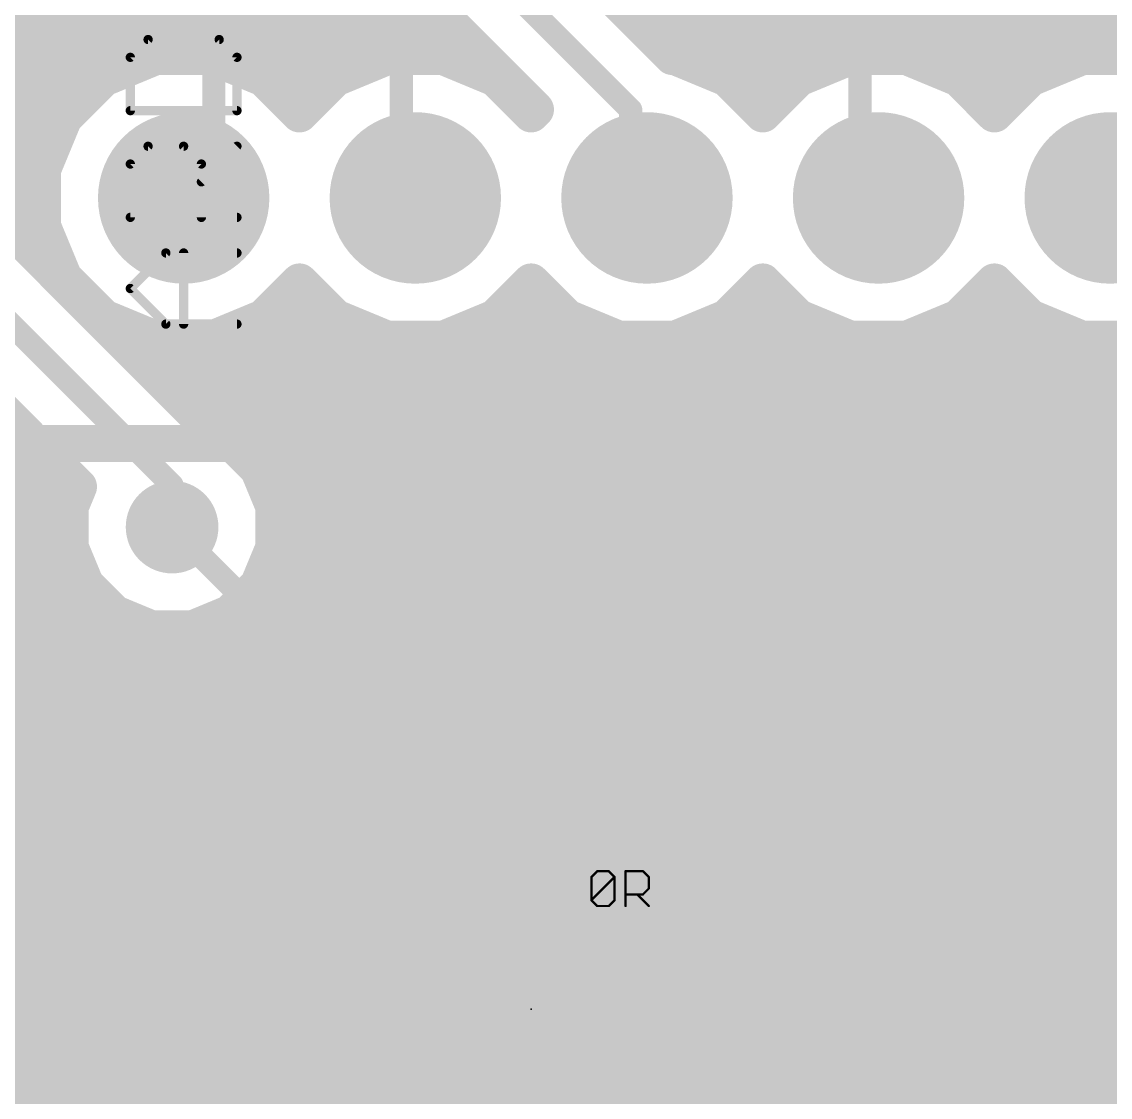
# Model space of a CAD drawing. Extents: x -9 to 55.5, y -1.4 to 36.5.
# Drawn here: x 22.35 to 34.29, y 7.92 to 19.71 of the extents above; entities that cross this region are included whole.
import ezdxf

# ---------------------------------------------------------------- set-up
doc = ezdxf.new("R2010")
doc.units = 0
for name, color, linetype in [('1', 22, 'CONTINUOUS'), ('16', 175, 'CONTINUOUS'), ('17', 82, 'CONTINUOUS'), ('18', 82, 'CONTINUOUS'), ('23', 7, 'CONTINUOUS'), ('27', 253, 'CONTINUOUS')]:
    doc.layers.add(name, color=color, linetype=linetype)

# ---------------------------------------------------------------- blocks, each defined once
blk = doc.blocks.new('RECT')
blk.add_solid([(-0.5, -0.5), (0.5, -0.5), (-0.5, 0.5), (0.5, 0.5)])
blk = doc.blocks.new('ROUNDP')
at = {"const_width": 0.5}
blk.add_lwpolyline([(0, -0.25, 1), (0, 0.25, 1), (0, -0.25)], format="xyb", dxfattribs=at)
blk = doc.blocks.new('ROUNDV')
at = {"const_width": 0.5}
blk.add_lwpolyline([(0, -0.25, 1), (0, 0.25, 1), (0, -0.25)], format="xyb", dxfattribs=at)

msp = doc.modelspace()

# ---------------------------------------------------------------- linework, layer by layer
at = {"layer": '1'}
for points, const_width in [([(24.4602, 18.0594), (24.4602, 26.9748)], 0.254), ([(26.5176, 17.8308), (26.5176, 25.6032)], 0.254), ([(31.5468, 17.8308), (31.5468, 21.2598)], 0.254), ([(24.2316, 17.8308), (24.4602, 18.0594)], 0.254), ([(24.2316, 17.8308), (24.13, 17.78)], 0.254), ([(26.5176, 17.8308), (26.67, 17.78)], 0.254), ([(31.5468, 17.8308), (31.75, 17.78)], 0.254), ([(39.0906, 16.002), (30.6324, 7.5438)], 0.254), ([(37.4904, 15.0876), (19.2024, 15.0876)], 0.4064), ([(20.8026, 14.6304), (26.5176, 8.9154)], 0.254), ([(24.003, 14.1732), (29.2608, 8.9154)], 0.254), ([(26.5176, 8.9154), (26.54, 8.89)], 0.254), ([(29.2608, 8.9154), (29.34, 8.89)], 0.254)]:
    msp.add_lwpolyline(points, dxfattribs=dict(at, const_width=const_width))
at = {"layer": '1', "const_width": 0.127}
for points in [[(24.5051, 18.0145, 1), (24.4153, 18.1043)], [(24.3967, 18.0594, 1), (24.5237, 18.0594)], [(24.1867, 17.8757, 1), (24.2765, 17.7859)], [(24.26, 17.774, 1), (24.2032, 17.8876)], [(26.5377, 17.891, 1), (26.4975, 17.7706)], [(26.6499, 17.7198, 1), (26.6901, 17.8402)], [(31.5622, 17.8924, 1), (31.5314, 17.7692)], [(31.7346, 17.7184, 1), (31.7654, 17.8416)], [(24.1016, 17.8368, 1), (24.1584, 17.7232)], [(26.4541, 17.8308, 1), (26.5811, 17.8308)], [(31.4833, 17.8308, 1), (31.6103, 17.8308)], [(24.0479, 14.2181, 1), (23.9581, 14.1283)], [(26.5652, 8.9574, 1), (26.47, 8.8734)], [(26.4727, 8.8705, 1), (26.5625, 8.9603)], [(26.4924, 8.848, 1), (26.5876, 8.932)], [(29.2802, 8.9759, 1), (29.2414, 8.8549)], [(29.2159, 8.8705, 1), (29.3057, 8.9603)], [(29.3206, 8.8295, 1), (29.3594, 8.9505)]]:
    msp.add_lwpolyline(points, format="xyb", dxfattribs=at)
at = {"layer": '16'}
for points, const_width in [([(29.0322, 18.7452), (18.5166, 29.2608)], 0.254), ([(18.5925, 28.1432), (27.9873, 18.7484)], 0.4064), ([(29.4495, 19.3697), (23.9525, 24.8666)], 0.4064), ([(24.4967, 15.1784), (17.4244, 22.2507)], 0.4064), ([(16.6878, 21.9456), (24.003, 14.6304)], 0.254), ([(19.7615, 19.9136), (26.8221, 19.9136)], 0.4064), ([(28.9055, 19.9136), (54.3308, 19.9136)], 0.4064), ([(20.1679, 19.5072), (27.2285, 19.5072)], 0.4064), ([(29.3119, 19.5072), (54.3308, 19.5072)], 0.4064), ([(23.8218, 19.3294), (23.2523, 19.0935)], 0.4064), ([(24.4382, 19.3294), (23.8218, 19.3294)], 0.4064), ([(25.0077, 19.0935), (24.4382, 19.3294)], 0.4064), ([(26.3618, 19.3294), (25.7923, 19.0935)], 0.4064), ([(26.9782, 19.3294), (26.3618, 19.3294)], 0.4064), ([(27.5477, 19.0935), (26.9782, 19.3294)], 0.4064), ([(29.4897, 19.3294), (29.4495, 19.3697)], 0.4064), ([(29.5182, 19.3294), (29.4897, 19.3294)], 0.4064), ([(30.0877, 19.0935), (29.5182, 19.3294)], 0.4064), ([(31.4418, 19.3294), (30.8723, 19.0935)], 0.4064), ([(32.0582, 19.3294), (31.4418, 19.3294)], 0.4064), ([(32.6277, 19.0935), (32.0582, 19.3294)], 0.4064), ([(33.9818, 19.3294), (33.4123, 19.0935)], 0.4064), ([(34.5982, 19.3294), (33.9818, 19.3294)], 0.4064), ([(20.5743, 19.1008), (23.2699, 19.1008)], 0.4064), ([(23.2523, 19.0935), (22.8165, 18.6577)], 0.4064), ([(24.9901, 19.1008), (25.8099, 19.1008)], 0.4064), ([(25.4, 18.7012), (25.0077, 19.0935)], 0.4064), ([(25.7923, 19.0935), (25.4, 18.7012)], 0.4064), ([(27.5301, 19.1008), (27.6349, 19.1008)], 0.4064), ([(27.94, 18.7012), (27.5477, 19.0935)], 0.4064), ([(30.0701, 19.1008), (30.8899, 19.1008)], 0.4064), ([(30.48, 18.7012), (30.0877, 19.0935)], 0.4064), ([(30.8723, 19.0935), (30.48, 18.7012)], 0.4064), ([(32.6101, 19.1008), (33.4299, 19.1008)], 0.4064), ([(33.02, 18.7012), (32.6277, 19.0935)], 0.4064), ([(33.4123, 19.0935), (33.02, 18.7012)], 0.4064), ([(20.9807, 18.6944), (22.8532, 18.6944)], 0.4064), ([(22.8165, 18.6577), (22.5806, 18.0882)], 0.4064), ([(27.9873, 18.7484), (27.94, 18.7012)], 0.4064), ([(29.0322, 17.8308), (29.0322, 18.7452)], 0.254), ([(21.3871, 18.288), (22.6634, 18.288)], 0.4064), ([(22.5806, 18.0882), (22.5806, 17.4718)], 0.4064), ([(21.7935, 17.8816), (22.5806, 17.8816)], 0.4064), ([(29.0322, 17.8308), (29.21, 17.78)], 0.254), ([(22.1999, 17.4752), (22.5806, 17.4752)], 0.4064), ([(22.5806, 17.4718), (22.8165, 16.9023)], 0.4064), ([(22.6063, 17.0688), (22.7475, 17.0688)], 0.4064), ([(22.8165, 16.9023), (23.2523, 16.4665)], 0.4064), ([(25.0077, 16.4665), (25.4, 16.8588)], 0.4064), ([(25.4, 16.8588), (25.7923, 16.4665)], 0.4064), ([(27.5477, 16.4665), (27.94, 16.8588)], 0.4064), ([(27.94, 16.8588), (28.3323, 16.4665)], 0.4064), ([(30.0877, 16.4665), (30.48, 16.8588)], 0.4064), ([(30.48, 16.8588), (30.8723, 16.4665)], 0.4064), ([(32.6277, 16.4665), (33.02, 16.8588)], 0.4064), ([(33.02, 16.8588), (33.4123, 16.4665)], 0.4064), ([(23.0127, 16.6624), (23.0564, 16.6624)], 0.4064), ([(25.2036, 16.6624), (25.5964, 16.6624)], 0.4064), ([(27.7436, 16.6624), (28.1364, 16.6624)], 0.4064), ([(30.2836, 16.6624), (30.6764, 16.6624)], 0.4064), ([(32.8236, 16.6624), (33.2164, 16.6624)], 0.4064), ([(23.2523, 16.4665), (23.8218, 16.2306)], 0.4064), ([(24.4382, 16.2306), (25.0077, 16.4665)], 0.4064), ([(25.7923, 16.4665), (26.3618, 16.2306)], 0.4064), ([(26.9782, 16.2306), (27.5477, 16.4665)], 0.4064), ([(28.3323, 16.4665), (28.9018, 16.2306)], 0.4064), ([(29.5182, 16.2306), (30.0877, 16.4665)], 0.4064), ([(30.8723, 16.4665), (31.4418, 16.2306)], 0.4064), ([(32.0582, 16.2306), (32.6277, 16.4665)], 0.4064), ([(33.4123, 16.4665), (33.9818, 16.2306)], 0.4064), ([(23.4191, 16.256), (23.7605, 16.256)], 0.4064), ([(23.8218, 16.2306), (24.4382, 16.2306)], 0.4064), ([(24.4995, 16.256), (26.3005, 16.256)], 0.4064), ([(26.3618, 16.2306), (26.9782, 16.2306)], 0.4064), ([(27.0395, 16.256), (28.8405, 16.256)], 0.4064), ([(28.9018, 16.2306), (29.5182, 16.2306)], 0.4064), ([(29.5795, 16.256), (31.3805, 16.256)], 0.4064), ([(31.4418, 16.2306), (32.0582, 16.2306)], 0.4064), ([(32.1195, 16.256), (33.9205, 16.256)], 0.4064), ([(33.9818, 16.2306), (34.5982, 16.2306)], 0.4064), ([(21.463, 16.1287), (22.9764, 14.6153)], 0.4064), ([(23.8255, 15.8496), (54.3308, 15.8496)], 0.4064), ([(24.2319, 15.4432), (54.3308, 15.4432)], 0.4064), ([(24.6361, 15.1207), (24.4967, 15.1784)], 0.4064), ([(24.9505, 14.8063), (24.6361, 15.1207)], 0.4064), ([(21.082, 15.0368), (22.5549, 15.0368)], 0.4064), ([(24.7199, 15.0368), (54.3308, 15.0368)], 0.4064), ([(25.1206, 14.3955), (24.9505, 14.8063)], 0.4064), ([(21.082, 14.6304), (22.9613, 14.6304)], 0.4064), ([(22.9764, 14.6153), (22.8854, 14.3955)], 0.4064), ([(25.0233, 14.6304), (54.3308, 14.6304)], 0.4064), ([(24.003, 14.6304), (24.003, 14.1732)], 0.254), ([(22.8854, 14.3955), (22.8854, 13.9509)], 0.4064), ([(25.1206, 13.9509), (25.1206, 14.3955)], 0.4064), ([(21.3447, 14.224), (22.8854, 14.224)], 0.4064), ([(25.1206, 14.224), (54.3308, 14.224)], 0.4064), ([(22.8854, 13.9509), (23.0555, 13.5401)], 0.4064), ([(24.9505, 13.5401), (25.1206, 13.9509)], 0.4064), ([(21.463, 13.8176), (22.9406, 13.8176)], 0.4064), ([(25.0654, 13.8176), (54.3308, 13.8176)], 0.4064), ([(23.0555, 13.5401), (23.3699, 13.2257)], 0.4064), ([(24.6361, 13.2257), (24.9505, 13.5401)], 0.4064), ([(21.4288, 13.4112), (23.1845, 13.4112)], 0.4064), ([(24.8215, 13.4112), (54.3308, 13.4112)], 0.4064), ([(23.3699, 13.2257), (23.7807, 13.0556)], 0.4064), ([(24.2253, 13.0556), (24.6361, 13.2257)], 0.4064), ([(23.7807, 13.0556), (24.2253, 13.0556)], 0.4064), ([(21.2147, 13.0048), (54.3308, 13.0048)], 0.4064), ([(20.5677, 12.5984), (54.3308, 12.5984)], 0.4064), ([(12.8524, 12.192), (54.3308, 12.192)], 0.4064), ([(12.8524, 11.7856), (54.3308, 11.7856)], 0.4064), ([(12.8524, 11.3792), (54.3308, 11.3792)], 0.4064), ([(13.1361, 10.9728), (54.3308, 10.9728)], 0.4064), ([(13.2334, 10.5664), (54.3308, 10.5664)], 0.4064), ([(13.1782, 10.16), (54.3308, 10.16)], 0.4064), ([(12.9343, 9.7536), (54.3308, 9.7536)], 0.4064), ([(1.2192, 9.3472), (54.3308, 9.3472)], 0.4064), ([(1.2192, 8.9408), (54.3308, 8.9408)], 0.4064), ([(1.2192, 8.5344), (54.3308, 8.5344)], 0.4064), ([(1.2192, 8.128), (54.3308, 8.128)], 0.4064), ([(1.2192, 7.7216), (54.3308, 7.7216)], 0.4064)]:
    msp.add_lwpolyline(points, dxfattribs=dict(at, const_width=const_width))
for points, const_width in [([(27.2285, 19.4056, 1), (27.2285, 19.6088)], 0.2032), ([(29.3119, 19.6088, 1), (29.3119, 19.4056)], 0.2032), ([(23.8218, 19.431, 1), (23.8218, 19.2278)], 0.2032), ([(23.8607, 19.2355, 1), (23.7829, 19.4233)], 0.2032), ([(24.4771, 19.4233, 1), (24.3993, 19.2355)], 0.2032), ([(24.4382, 19.2278, 1), (24.4382, 19.431)], 0.2032), ([(26.3618, 19.431, 1), (26.3618, 19.2278)], 0.2032), ([(26.4007, 19.2355, 1), (26.3229, 19.4233)], 0.2032), ([(27.0171, 19.4233, 1), (26.9393, 19.2355)], 0.2032), ([(26.9782, 19.2278, 1), (26.9782, 19.431)], 0.2032), ([(29.5213, 19.4415, 1), (29.3776, 19.2978)], 0.2032), ([(29.3776, 19.2978, 1), (29.5213, 19.4415)], 0.2032), ([(29.4897, 19.431, 1), (29.4897, 19.2278)], 0.2032), ([(29.5571, 19.4233, 1), (29.4793, 19.2355)], 0.2032), ([(29.4179, 19.2576, 1), (29.5616, 19.4012)], 0.2032), ([(29.5182, 19.2278, 1), (29.5182, 19.431)], 0.2032), ([(31.4418, 19.431, 1), (31.4418, 19.2278)], 0.2032), ([(31.4807, 19.2355, 1), (31.4029, 19.4233)], 0.2032), ([(32.0971, 19.4233, 1), (32.0193, 19.2355)], 0.2032), ([(32.0582, 19.2278, 1), (32.0582, 19.431)], 0.2032), ([(33.9818, 19.431, 1), (33.9818, 19.2278)], 0.2032), ([(34.0207, 19.2355, 1), (33.9429, 19.4233)], 0.2032), ([(23.2135, 19.1874, 1), (23.2912, 18.9996)], 0.2032), ([(23.3242, 19.0217, 1), (23.1805, 19.1654)], 0.2032), ([(23.2699, 18.9992, 1), (23.2699, 19.2024)], 0.2032), ([(24.9901, 19.2024, 1), (24.9901, 18.9992)], 0.2032), ([(25.0795, 19.1654, 1), (24.9358, 19.0217)], 0.2032), ([(24.9688, 18.9996, 1), (25.0465, 19.1874)], 0.2032), ([(25.7535, 19.1874, 1), (25.8312, 18.9996)], 0.2032), ([(25.8642, 19.0217, 1), (25.7205, 19.1654)], 0.2032), ([(25.8099, 18.9992, 1), (25.8099, 19.2024)], 0.2032), ([(27.5301, 19.2024, 1), (27.5301, 18.9992)], 0.2032), ([(27.6195, 19.1654, 1), (27.4758, 19.0217)], 0.2032), ([(27.5088, 18.9996, 1), (27.5865, 19.1874)], 0.2032), ([(27.6349, 18.9992, 1), (27.6349, 19.2024)], 0.2032), ([(30.0701, 19.2024, 1), (30.0701, 18.9992)], 0.2032), ([(30.1595, 19.1654, 1), (30.0158, 19.0217)], 0.2032), ([(30.0488, 18.9996, 1), (30.1265, 19.1874)], 0.2032), ([(30.8335, 19.1874, 1), (30.9112, 18.9996)], 0.2032), ([(30.9442, 19.0217, 1), (30.8005, 19.1654)], 0.2032), ([(30.8899, 18.9992, 1), (30.8899, 19.2024)], 0.2032), ([(32.6101, 19.2024, 1), (32.6101, 18.9992)], 0.2032), ([(32.6995, 19.1654, 1), (32.5558, 19.0217)], 0.2032), ([(32.5888, 18.9996, 1), (32.6665, 19.1874)], 0.2032), ([(33.3735, 19.1874, 1), (33.4512, 18.9996)], 0.2032), ([(33.4842, 19.0217, 1), (33.3405, 19.1654)], 0.2032), ([(33.4299, 18.9992, 1), (33.4299, 19.2024)], 0.2032), ([(22.9103, 18.6188, 1), (22.7226, 18.6965)], 0.2032), ([(22.8532, 18.5928, 1), (22.8532, 18.796)], 0.2032), ([(25.3282, 18.773, 1), (25.4718, 18.6293)], 0.2032), ([(25.3282, 18.6293, 1), (25.4718, 18.773)], 0.2032), ([(27.8682, 18.773, 1), (28.0118, 18.6293)], 0.2032), ([(27.8682, 18.6293, 1), (28.0118, 18.773)], 0.2032), ([(28.0591, 18.6766, 1), (27.9154, 18.8203)], 0.2032), ([(27.9154, 18.6766, 1), (28.0591, 18.8203)], 0.2032), ([(29.0957, 18.7452, 1), (28.9687, 18.7452)], 0.127), ([(30.4082, 18.773, 1), (30.5518, 18.6293)], 0.2032), ([(30.4082, 18.6293, 1), (30.5518, 18.773)], 0.2032), ([(32.9482, 18.773, 1), (33.0918, 18.6293)], 0.2032), ([(32.9482, 18.6293, 1), (33.0918, 18.773)], 0.2032), ([(22.7446, 18.7295, 1), (22.8883, 18.5858)], 0.2032), ([(28.9873, 18.7003, 1), (29.0771, 18.7901)], 0.127), ([(22.6634, 18.1864, 1), (22.6634, 18.3896)], 0.2032), ([(22.6822, 18.0882, 1), (22.479, 18.0882)], 0.2032), ([(22.4867, 18.1271, 1), (22.6745, 18.0493)], 0.2032), ([(22.5806, 17.78, 1), (22.5806, 17.9832)], 0.2032), ([(29.0496, 17.8919, 1), (29.0148, 17.7697)], 0.127), ([(29.1926, 17.7189, 1), (29.2274, 17.8411)], 0.127), ([(28.9687, 17.8308, 1), (29.0957, 17.8308)], 0.127), ([(22.6745, 17.5107, 1), (22.4867, 17.4329)], 0.2032), ([(22.5806, 17.3736, 1), (22.5806, 17.5768)], 0.2032), ([(22.479, 17.4718, 1), (22.6822, 17.4718)], 0.2032), ([(22.6063, 17.1704, 1), (22.6063, 16.9672)], 0.2032), ([(22.7475, 16.9672, 1), (22.7475, 17.1704)], 0.2032), ([(22.8883, 16.9742, 1), (22.7446, 16.8305)], 0.2032), ([(22.7226, 16.8635, 1), (22.9103, 16.9412)], 0.2032), ([(25.4718, 16.9307, 1), (25.3282, 16.787)], 0.2032), ([(25.4718, 16.787, 1), (25.3282, 16.9307)], 0.2032), ([(28.0118, 16.9307, 1), (27.8682, 16.787)], 0.2032), ([(28.0118, 16.787, 1), (27.8682, 16.9307)], 0.2032), ([(30.5518, 16.9307, 1), (30.4082, 16.787)], 0.2032), ([(30.5518, 16.787, 1), (30.4082, 16.9307)], 0.2032), ([(33.0918, 16.9307, 1), (32.9482, 16.787)], 0.2032), ([(33.0918, 16.787, 1), (32.9482, 16.9307)], 0.2032), ([(23.0127, 16.764, 1), (23.0127, 16.5608)], 0.2032), ([(23.0564, 16.5608, 1), (23.0564, 16.764)], 0.2032), ([(25.2036, 16.764, 1), (25.2036, 16.5608)], 0.2032), ([(25.5964, 16.5608, 1), (25.5964, 16.764)], 0.2032), ([(27.7436, 16.764, 1), (27.7436, 16.5608)], 0.2032), ([(28.1364, 16.5608, 1), (28.1364, 16.764)], 0.2032), ([(30.2836, 16.764, 1), (30.2836, 16.5608)], 0.2032), ([(30.6764, 16.5608, 1), (30.6764, 16.764)], 0.2032), ([(32.8236, 16.764, 1), (32.8236, 16.5608)], 0.2032), ([(33.2164, 16.5608, 1), (33.2164, 16.764)], 0.2032), ([(23.2912, 16.5603, 1), (23.2135, 16.3726)], 0.2032), ([(23.1805, 16.3946, 1), (23.3242, 16.5383)], 0.2032), ([(24.9358, 16.5383, 1), (25.0795, 16.3946)], 0.2032), ([(25.0465, 16.3726, 1), (24.9688, 16.5603)], 0.2032), ([(25.8312, 16.5603, 1), (25.7535, 16.3726)], 0.2032), ([(25.7205, 16.3946, 1), (25.8642, 16.5383)], 0.2032), ([(27.4758, 16.5383, 1), (27.6195, 16.3946)], 0.2032), ([(27.5865, 16.3726, 1), (27.5088, 16.5603)], 0.2032), ([(28.3712, 16.5603, 1), (28.2935, 16.3726)], 0.2032), ([(28.2605, 16.3946, 1), (28.4042, 16.5383)], 0.2032), ([(30.0158, 16.5383, 1), (30.1595, 16.3946)], 0.2032), ([(30.1265, 16.3726, 1), (30.0488, 16.5603)], 0.2032), ([(30.9112, 16.5603, 1), (30.8335, 16.3726)], 0.2032), ([(30.8005, 16.3946, 1), (30.9442, 16.5383)], 0.2032), ([(32.5558, 16.5383, 1), (32.6995, 16.3946)], 0.2032), ([(32.6665, 16.3726, 1), (32.5888, 16.5603)], 0.2032), ([(33.4512, 16.5603, 1), (33.3735, 16.3726)], 0.2032), ([(33.3405, 16.3946, 1), (33.4842, 16.5383)], 0.2032), ([(23.4191, 16.3576, 1), (23.4191, 16.1544)], 0.2032), ([(23.8218, 16.3322, 1), (23.8218, 16.129)], 0.2032), ([(23.7605, 16.1544, 1), (23.7605, 16.3576)], 0.2032), ([(23.7829, 16.1367, 1), (23.8607, 16.3245)], 0.2032), ([(24.3993, 16.3245, 1), (24.4771, 16.1367)], 0.2032), ([(24.4995, 16.3576, 1), (24.4995, 16.1544)], 0.2032), ([(24.4382, 16.129, 1), (24.4382, 16.3322)], 0.2032), ([(26.3618, 16.3322, 1), (26.3618, 16.129)], 0.2032), ([(26.3005, 16.1544, 1), (26.3005, 16.3576)], 0.2032), ([(26.3229, 16.1367, 1), (26.4007, 16.3245)], 0.2032), ([(26.9393, 16.3245, 1), (27.0171, 16.1367)], 0.2032), ([(27.0395, 16.3576, 1), (27.0395, 16.1544)], 0.2032), ([(26.9782, 16.129, 1), (26.9782, 16.3322)], 0.2032), ([(28.9018, 16.3322, 1), (28.9018, 16.129)], 0.2032), ([(28.8405, 16.1544, 1), (28.8405, 16.3576)], 0.2032), ([(28.8629, 16.1367, 1), (28.9407, 16.3245)], 0.2032), ([(29.4793, 16.3245, 1), (29.5571, 16.1367)], 0.2032), ([(29.5795, 16.3576, 1), (29.5795, 16.1544)], 0.2032), ([(29.5182, 16.129, 1), (29.5182, 16.3322)], 0.2032), ([(31.4418, 16.3322, 1), (31.4418, 16.129)], 0.2032), ([(31.3805, 16.1544, 1), (31.3805, 16.3576)], 0.2032), ([(31.4029, 16.1367, 1), (31.4807, 16.3245)], 0.2032), ([(32.0193, 16.3245, 1), (32.0971, 16.1367)], 0.2032), ([(32.1195, 16.3576, 1), (32.1195, 16.1544)], 0.2032), ([(32.0582, 16.129, 1), (32.0582, 16.3322)], 0.2032), ([(33.9818, 16.3322, 1), (33.9818, 16.129)], 0.2032), ([(33.9205, 16.1544, 1), (33.9205, 16.3576)], 0.2032), ([(33.9429, 16.1367, 1), (34.0207, 16.3245)], 0.2032), ([(23.8255, 15.9512, 1), (23.8255, 15.748)], 0.2032), ([(24.2319, 15.5448, 1), (24.2319, 15.3416)], 0.2032), ([(24.5356, 15.2722, 1), (24.4579, 15.0845)], 0.2032), ([(24.4249, 15.1065, 1), (24.5686, 15.2502)], 0.2032), ([(24.7079, 15.1925, 1), (24.5642, 15.0488)], 0.2032), ([(24.5972, 15.0268, 1), (24.6749, 15.2145)], 0.2032), ([(22.5549, 14.9352, 1), (22.5549, 15.1384)], 0.2032), ([(24.7199, 15.1384, 1), (24.7199, 14.9352)], 0.2032), ([(25.0443, 14.8451, 1), (24.8566, 14.7674)], 0.2032), ([(24.8786, 14.7344, 1), (25.0223, 14.8781)], 0.2032), ([(23.0703, 14.5764, 1), (22.8826, 14.6541)], 0.2032), ([(22.9613, 14.5288, 1), (22.9613, 14.732)], 0.2032), ([(25.0233, 14.732, 1), (25.0233, 14.5288)], 0.2032), ([(22.9046, 14.5434, 1), (23.0483, 14.6871)], 0.2032), ([(24.0665, 14.6304, 1), (23.9395, 14.6304)], 0.127), ([(23.9581, 14.5855, 1), (24.0479, 14.6753)], 0.127), ([(22.987, 14.3955, 1), (22.7838, 14.3955)], 0.2032), ([(25.2222, 14.3955, 1), (25.019, 14.3955)], 0.2032), ([(22.7915, 14.4344, 1), (22.9793, 14.3566)], 0.2032), ([(25.0267, 14.3566, 1), (25.2145, 14.4344)], 0.2032), ([(22.8854, 14.1224, 1), (22.8854, 14.3256)], 0.2032), ([(25.1206, 14.3256, 1), (25.1206, 14.1224)], 0.2032), ([(23.9395, 14.1732, 1), (24.0665, 14.1732)], 0.127), ([(22.9793, 13.9898, 1), (22.7915, 13.912)], 0.2032), ([(25.2145, 13.912, 1), (25.0267, 13.9898)], 0.2032), ([(22.7838, 13.9509, 1), (22.987, 13.9509)], 0.2032), ([(22.9406, 13.716, 1), (22.9406, 13.9192)], 0.2032), ([(25.0654, 13.9192, 1), (25.0654, 13.716)], 0.2032), ([(25.019, 13.9509, 1), (25.2222, 13.9509)], 0.2032), ([(23.1274, 13.612, 1), (22.9837, 13.4683)], 0.2032), ([(25.0223, 13.4683, 1), (24.8786, 13.612)], 0.2032), ([(22.9617, 13.5012, 1), (23.1494, 13.579)], 0.2032), ([(23.1845, 13.3096, 1), (23.1845, 13.5128)], 0.2032), ([(24.8215, 13.5128, 1), (24.8215, 13.3096)], 0.2032), ([(24.8566, 13.579, 1), (25.0443, 13.5012)], 0.2032), ([(23.4088, 13.3196, 1), (23.331, 13.1319)], 0.2032), ([(23.2981, 13.1539, 1), (23.4418, 13.2976)], 0.2032), ([(24.5642, 13.2976, 1), (24.7079, 13.1539)], 0.2032), ([(24.6749, 13.1319, 1), (24.5972, 13.3196)], 0.2032), ([(23.7807, 13.1572, 1), (23.7807, 12.954)], 0.2032), ([(23.7418, 12.9617, 1), (23.8196, 13.1495)], 0.2032), ([(24.1864, 13.1495, 1), (24.2642, 12.9617)], 0.2032), ([(24.2253, 12.954, 1), (24.2253, 13.1572)], 0.2032)]:
    msp.add_lwpolyline(points, format="xyb", dxfattribs=dict(at, const_width=const_width))
at = {"layer": '23'}
msp.add_point((27.94, 8.89), dxfattribs=at)
at = {"layer": '27'}
for points, const_width in [([(23.7397, 19.5158), (23.5448, 19.3209)], 0.1016), ([(24.5193, 19.5158), (23.7397, 19.5158)], 0.1016), ([(24.7142, 19.3209), (24.5193, 19.5158)], 0.1016), ([(23.5448, 19.3209), (23.5448, 18.7362)], 0.1016), ([(24.7142, 18.7362), (24.7142, 19.3209)], 0.1016), ([(23.5448, 18.7362), (24.7142, 18.7362)], 0.1016), ([(23.5448, 18.1515), (23.7397, 18.3464)], 0.1016), ([(23.7397, 18.3464), (24.1295, 18.3464)], 0.1016), ([(24.1295, 18.3464), (24.3244, 18.1515)], 0.1016), ([(24.3244, 17.9566), (24.7142, 18.3464)], 0.1016), ([(23.5448, 17.5668), (23.5448, 18.1515)], 0.1016), ([(24.3244, 18.1515), (24.3244, 17.5668)], 0.1016), ([(24.7142, 17.5668), (23.5448, 17.5668)], 0.1016), ([(23.5448, 16.7872), (23.9346, 17.177)], 0.1016), ([(23.9346, 17.177), (24.7142, 17.177)], 0.1016), ([(24.1295, 16.3974), (24.1295, 17.177)], 0.1016), ([(23.9346, 16.3974), (23.5448, 16.7872)], 0.1016), ([(24.7142, 16.3974), (23.9346, 16.3974)], 0.1016), ([(28.6013, 10.3381), (28.6648, 10.4016)], 0.0254), ([(28.6648, 10.4016), (28.7919, 10.4016)], 0.0254), ([(28.7919, 10.4016), (28.8555, 10.3381)], 0.0254), ([(28.9755, 10.0203), (28.9755, 10.4016)], 0.0254), ([(28.9755, 10.4016), (29.1662, 10.4016)], 0.0254), ([(29.1662, 10.4016), (29.2297, 10.3381)], 0.0254), ([(28.6013, 10.0839), (28.6013, 10.3381)], 0.0254), ([(28.6013, 10.0839), (28.8555, 10.3381)], 0.0254), ([(28.8555, 10.3381), (28.8555, 10.0839)], 0.0254), ([(29.2297, 10.3381), (29.2297, 10.211)], 0.0254), ([(29.1662, 10.1474), (28.9755, 10.1474)], 0.0254), ([(29.1026, 10.1474), (29.2297, 10.0203)], 0.0254), ([(29.2297, 10.211), (29.1662, 10.1474)], 0.0254), ([(28.6648, 10.0203), (28.6013, 10.0839)], 0.0254), ([(28.7919, 10.0203), (28.6648, 10.0203)], 0.0254), ([(28.8555, 10.0839), (28.7919, 10.0203)], 0.0254)]:
    msp.add_lwpolyline(points, dxfattribs=dict(at, const_width=const_width))
for points, const_width in [([(23.7397, 19.5412, 1), (23.7397, 19.4904)], 0.0508), ([(23.7577, 19.4978, 1), (23.7217, 19.5338)], 0.0508), ([(24.5373, 19.5338, 1), (24.5013, 19.4978)], 0.0508), ([(24.5193, 19.4904, 1), (24.5193, 19.5412)], 0.0508), ([(23.5268, 19.3389, 1), (23.5628, 19.3029)], 0.0508), ([(23.5702, 19.3209, 1), (23.5194, 19.3209)], 0.0508), ([(24.7396, 19.3209, 1), (24.6888, 19.3209)], 0.0508), ([(24.6962, 19.3029, 1), (24.7322, 19.3389)], 0.0508), ([(23.5448, 18.7616, 1), (23.5448, 18.7108)], 0.0508), ([(23.5194, 18.7362, 1), (23.5702, 18.7362)], 0.0508), ([(24.6888, 18.7362, 1), (24.7396, 18.7362)], 0.0508), ([(24.7142, 18.7108, 1), (24.7142, 18.7616)], 0.0508), ([(23.7397, 18.3718, 1), (23.7397, 18.321)], 0.0508), ([(23.7577, 18.3284, 1), (23.7217, 18.3644)], 0.0508), ([(24.1475, 18.3644, 1), (24.1115, 18.3284)], 0.0508), ([(24.1295, 18.321, 1), (24.1295, 18.3718)], 0.0508), ([(24.7322, 18.3284, 1), (24.6962, 18.3644)], 0.0508), ([(23.5268, 18.1695, 1), (23.5628, 18.1335)], 0.0508), ([(23.5702, 18.1515, 1), (23.5194, 18.1515)], 0.0508), ([(24.3498, 18.1515, 1), (24.299, 18.1515)], 0.0508), ([(24.3064, 18.1335, 1), (24.3424, 18.1695)], 0.0508), ([(24.3064, 17.9746, 1), (24.3424, 17.9386)], 0.0508), ([(23.5448, 17.5922, 1), (23.5448, 17.5414)], 0.0508), ([(23.5194, 17.5668, 1), (23.5702, 17.5668)], 0.0508), ([(24.299, 17.5668, 1), (24.3498, 17.5668)], 0.0508), ([(24.7142, 17.5414, 1), (24.7142, 17.5922)], 0.0508), ([(23.9346, 17.2024, 1), (23.9346, 17.1516)], 0.0508), ([(23.9526, 17.159, 1), (23.9166, 17.195)], 0.0508), ([(24.1549, 17.177, 1), (24.1041, 17.177)], 0.0508), ([(24.7142, 17.1516, 1), (24.7142, 17.2024)], 0.0508), ([(23.5628, 16.8052, 1), (23.5268, 16.7692)], 0.0508), ([(23.5268, 16.8052, 1), (23.5628, 16.7692)], 0.0508), ([(23.9346, 16.4228, 1), (23.9346, 16.372)], 0.0508), ([(23.9166, 16.3794, 1), (23.9526, 16.4154)], 0.0508), ([(24.1041, 16.3974, 1), (24.1549, 16.3974)], 0.0508), ([(24.7142, 16.372, 1), (24.7142, 16.4228)], 0.0508), ([(28.6648, 10.408, 1), (28.6648, 10.3953)], 0.0127), ([(28.6693, 10.3971, 1), (28.6603, 10.4061)], 0.0127), ([(28.7964, 10.4061, 1), (28.7875, 10.3971)], 0.0127), ([(28.7919, 10.3953, 1), (28.7919, 10.408)], 0.0127), ([(28.9818, 10.4016, 1), (28.9691, 10.4016)], 0.0127), ([(28.9755, 10.408, 1), (28.9755, 10.3953)], 0.0127), ([(29.1706, 10.4061, 1), (29.1617, 10.3971)], 0.0127), ([(29.1662, 10.3953, 1), (29.1662, 10.408)], 0.0127), ([(28.6076, 10.3381, 1), (28.5949, 10.3381)], 0.0127), ([(28.5968, 10.3426, 1), (28.6058, 10.3336)], 0.0127), ([(28.8619, 10.3381, 1), (28.8492, 10.3381)], 0.0127), ([(28.86, 10.3336, 1), (28.851, 10.3426)], 0.0127), ([(28.851, 10.3336, 1), (28.86, 10.3426)], 0.0127), ([(29.2361, 10.3381, 1), (29.2234, 10.3381)], 0.0127), ([(29.2252, 10.3336, 1), (29.2342, 10.3426)], 0.0127), ([(28.9755, 10.1538, 1), (28.9755, 10.1411)], 0.0127), ([(29.1071, 10.1519, 1), (29.0981, 10.1429)], 0.0127), ([(29.1617, 10.1519, 1), (29.1706, 10.1429)], 0.0127), ([(29.1662, 10.1411, 1), (29.1662, 10.1538)], 0.0127), ([(29.2234, 10.211, 1), (29.2361, 10.211)], 0.0127), ([(29.2342, 10.2065, 1), (29.2252, 10.2155)], 0.0127), ([(28.5949, 10.0839, 1), (28.6076, 10.0839)], 0.0127), ([(28.6058, 10.0883, 1), (28.5968, 10.0794)], 0.0127), ([(28.5968, 10.0883, 1), (28.6058, 10.0794)], 0.0127), ([(28.6648, 10.0267, 1), (28.6648, 10.014)], 0.0127), ([(28.6603, 10.0158, 1), (28.6693, 10.0248)], 0.0127), ([(28.7875, 10.0248, 1), (28.7964, 10.0158)], 0.0127), ([(28.7919, 10.014, 1), (28.7919, 10.0267)], 0.0127), ([(28.8492, 10.0839, 1), (28.8619, 10.0839)], 0.0127), ([(28.86, 10.0794, 1), (28.851, 10.0883)], 0.0127), ([(28.9691, 10.0203, 1), (28.9818, 10.0203)], 0.0127), ([(29.2252, 10.0158, 1), (29.2342, 10.0248)], 0.0127)]:
    msp.add_lwpolyline(points, format="xyb", dxfattribs=dict(at, const_width=const_width))

# ---------------------------------------------------------------- block references
at = {"layer": '1', "xscale": 1.6, "yscale": 1.8, "rotation": 180}
for p in [(26.54, 8.89), (29.34, 8.89)]:
    msp.add_blockref('RECT', p, dxfattribs=at)
at = {"layer": '17', "xscale": 1.8796, "yscale": 1.8796, "rotation": 270}
for p in [(24.13, 17.78), (24.13, 17.78), (26.67, 17.78), (26.67, 17.78), (29.21, 17.78), (29.21, 17.78), (31.75, 17.78), (31.75, 17.78), (34.29, 17.78), (34.29, 17.78)]:
    msp.add_blockref('ROUNDP', p, dxfattribs=at)
at = {"layer": '18', "xscale": 1.016, "yscale": 1.016}
msp.add_blockref('ROUNDV', (24.003, 14.1732), dxfattribs=at)
msp.add_blockref('ROUNDV', (24.003, 14.1732), dxfattribs=at)

doc.saveas('drawing.dxf')
